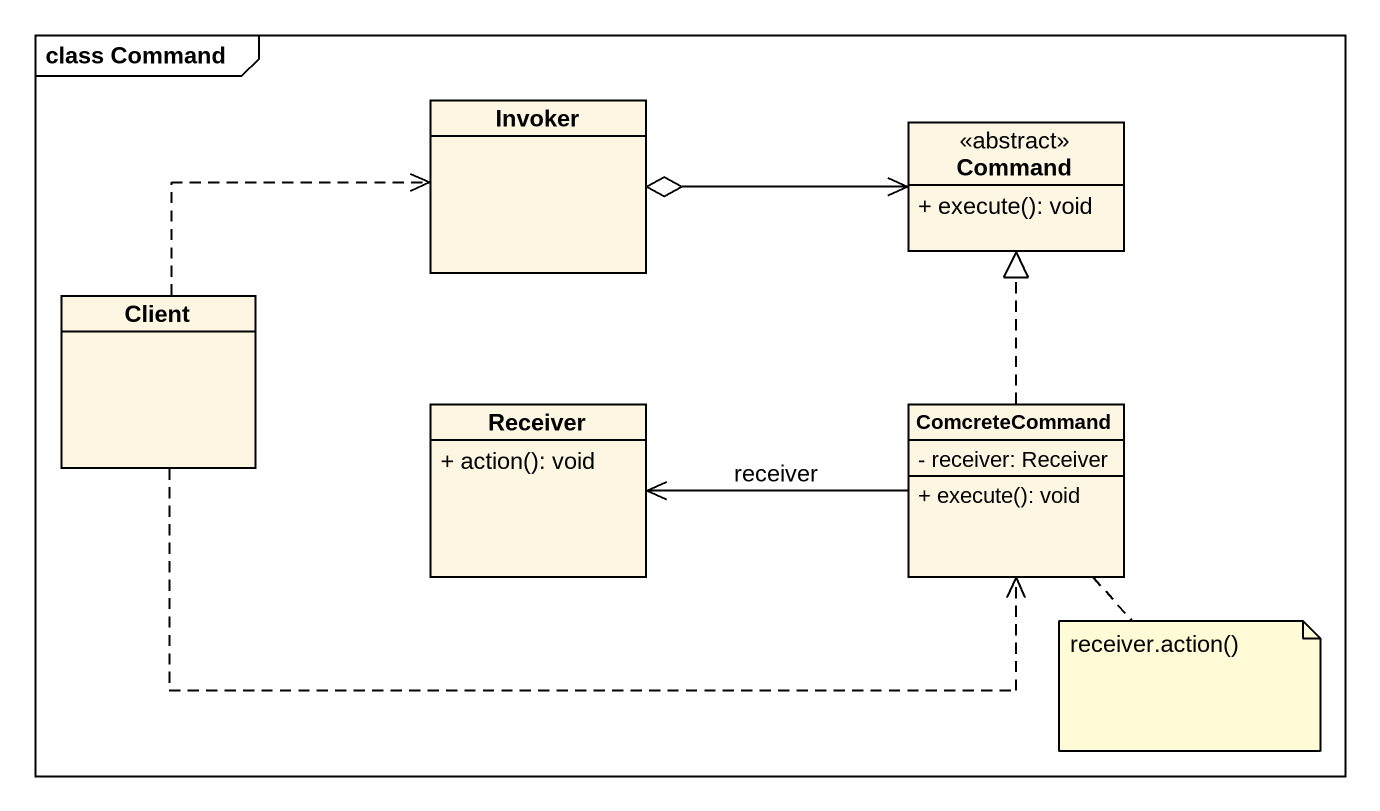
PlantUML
@startuml
mainframe class Command
hide circle
hide empty members
skinparam classAttributeIconSize 0
class Invoker
class Command <<abstract>> {
  + execute(): void
}
class Client
class Receiver {
  + action(): void
}
class ComcreteCommand {
  - receiver: Receiver
  + execute(): void
}
Command <-left-o Invoker
Client .right.> Invoker
Client .right.> ComcreteCommand
ComcreteCommand .up.|> Command
ComcreteCommand -left-> Receiver : receiver
note bottom of ComcreteCommand : receiver.action()
@enduml
